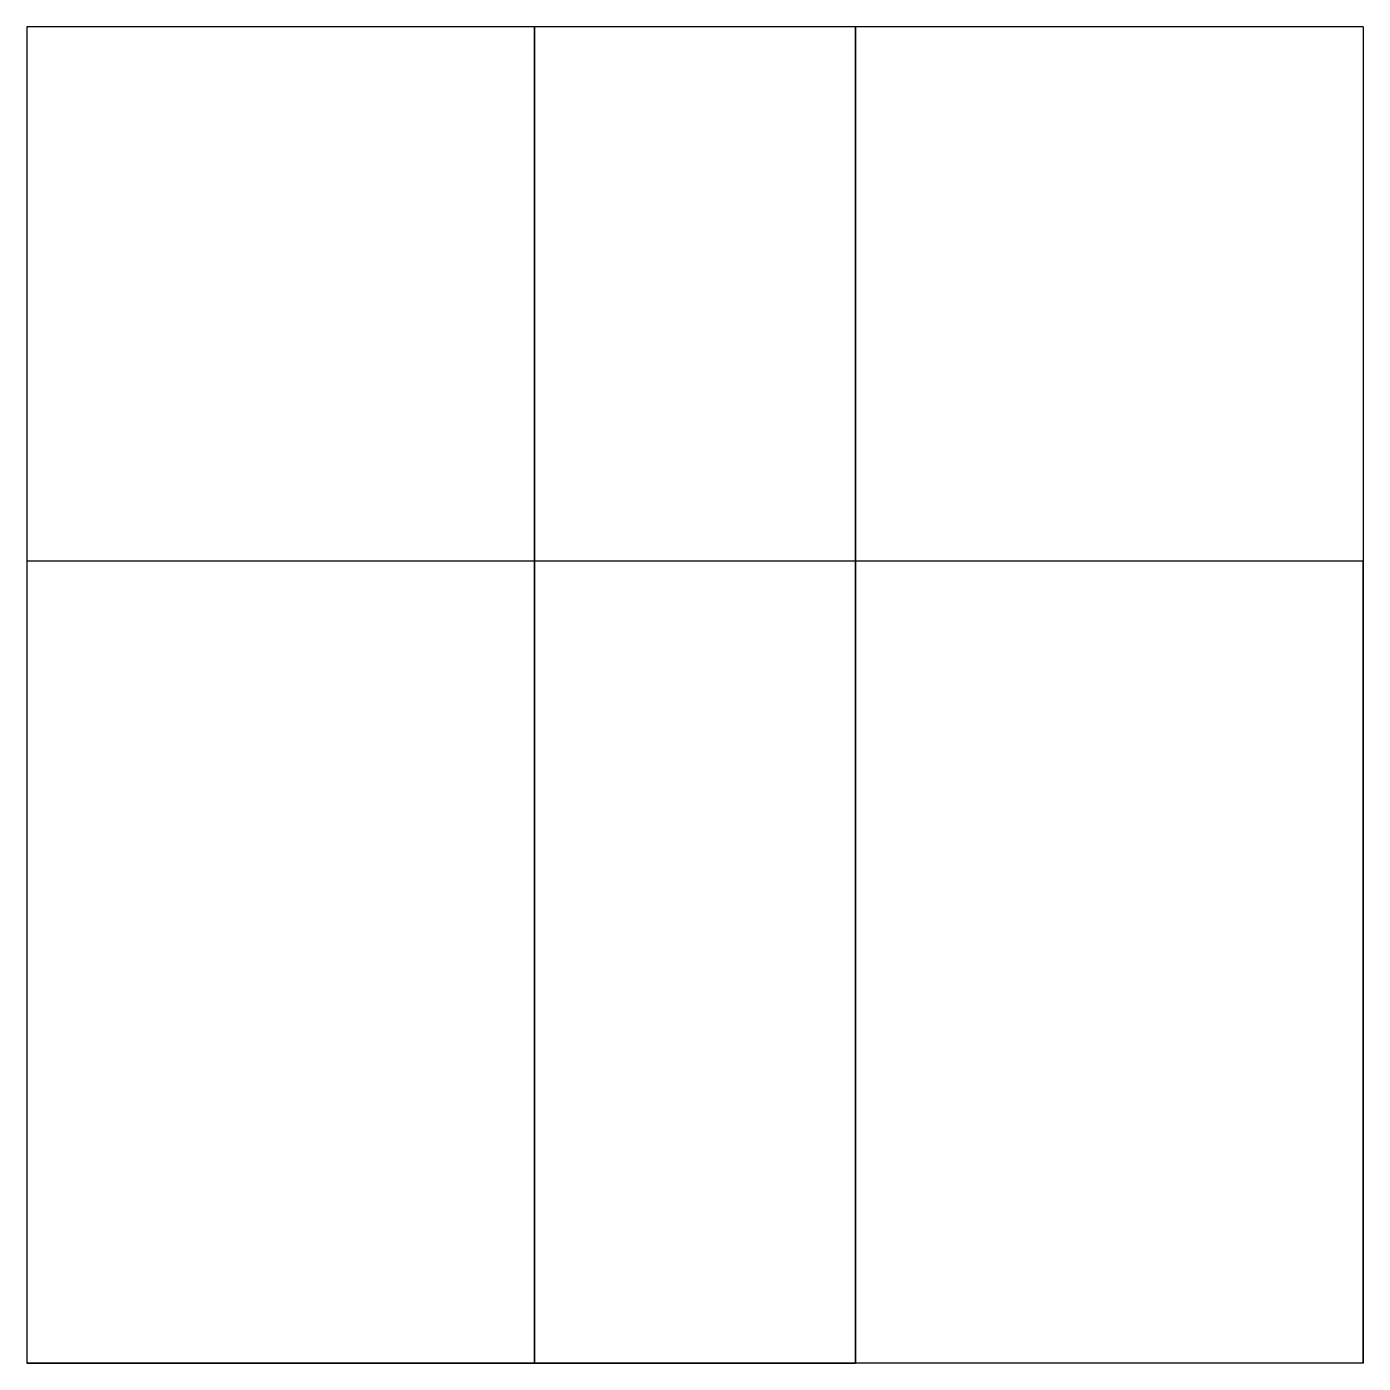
# Model space of a CAD drawing. Header units: millimetres. Extents: x 2134.1 to 2159.1, y 1873.1 to 1898.1.
import ezdxf

# ---------------------------------------------------------------- set-up
doc = ezdxf.new("R2010")
doc.units = ezdxf.units.MM
doc.layers.add('Primary', color=7, linetype='Continuous', lineweight=30)

msp = doc.modelspace()

# ---------------------------------------------------------------- linework, layer by layer
at = {"layer": 'Primary'}
for p, q in [((2159.061, 1898.101, 25), (2134.061, 1898.101, 25)), ((2134.061, 1898.101, 25), (2134.061, 1873.101, 6)), ((2134.061, 1898.101, 25), (2134.061, 1898.101, 7)), ((2134.061, 1898.101, 7), (2134.061, 1888.101, 7)), ((2159.061, 1898.101, 7), (2134.061, 1898.101, 7)), ((2143.561, 1873.101, 25), (2143.561, 1898.101, 25)), ((2143.561, 1898.101, 25), (2143.561, 1873.101, 6)), ((2149.561, 1873.101, 25), (2149.561, 1898.101, 25)), ((2149.561, 1898.101, 25), (2149.561, 1873.101, 6)), ((2159.061, 1898.101, 25), (2159.061, 1873.101, 6)), ((2159.061, 1898.101, 25), (2159.061, 1898.101, 7)), ((2159.061, 1898.101, 7), (2159.061, 1888.101, 7)), ((2134.061, 1888.101, 7), (2134.061, 1888.101)), ((2134.061, 1888.101), (2134.061, 1873.101)), ((2159.061, 1888.101), (2134.061, 1888.101)), ((2159.061, 1888.101, 7), (2134.061, 1888.101, 7)), ((2159.061, 1888.101, 7), (2159.061, 1888.101)), ((2159.061, 1873.101), (2159.061, 1888.101)), ((2134.061, 1873.101), (2134.061, 1873.101, 6)), ((2134.061, 1873.101, 6), (2143.561, 1873.101, 6)), ((2143.561, 1873.101, 6), (2143.561, 1873.101, 25)), ((2143.561, 1873.101, 25), (2149.561, 1873.101, 25)), ((2159.061, 1873.101, 6), (2149.561, 1873.101, 6)), ((2149.561, 1873.101, 6), (2149.561, 1873.101, 25)), ((2159.061, 1873.101), (2159.061, 1873.101, 6))]:
    msp.add_line(p, q, dxfattribs=at)
at = {"layer": 'Primary', "extrusion": (0, 1, 0)}
msp.add_line((2159.061, 1898.101, 25), (2134.061, 1898.101, 25), dxfattribs=at)
at = {"layer": 'Primary', "extrusion": (0, 0, -1)}
msp.add_line((2159.061, 1873.101), (2134.061, 1873.101), dxfattribs=at)
at = {"layer": 'Primary', "extrusion": (0, -1, 0)}
msp.add_line((2159.061, 1873.101), (2134.061, 1873.101), dxfattribs=at)

doc.saveas('drawing.dxf')
